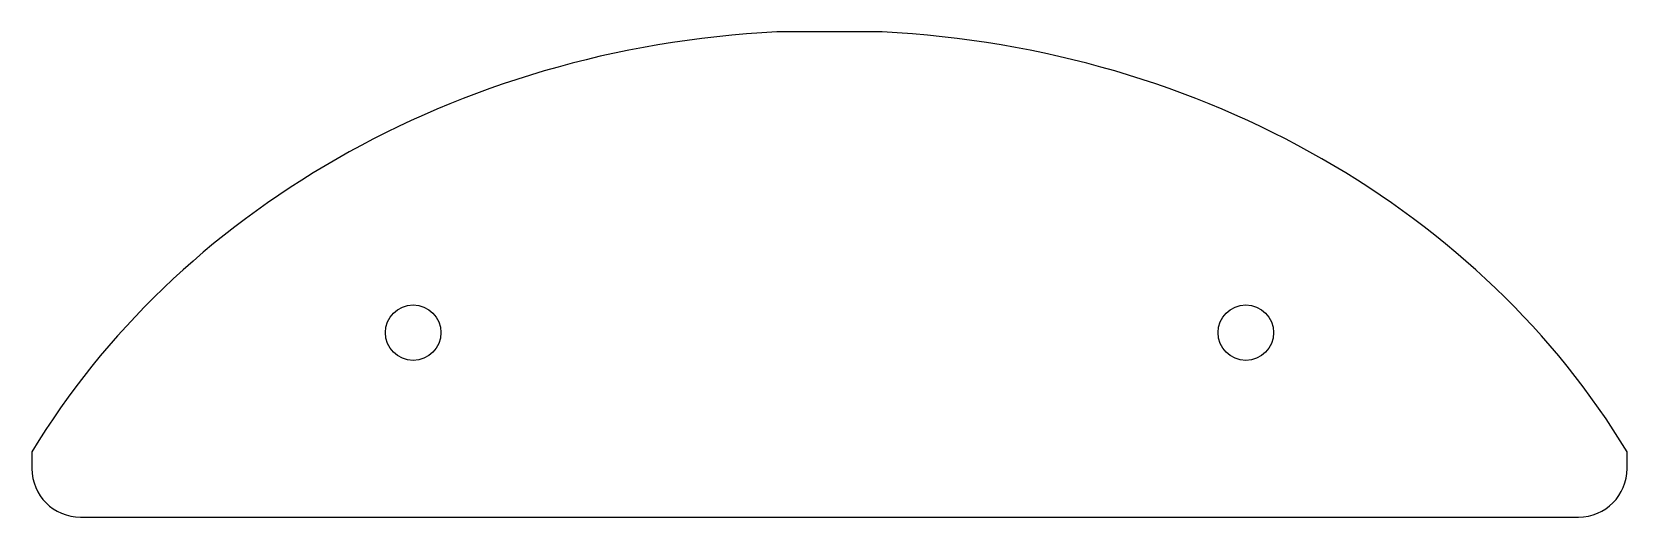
# Model space of a CAD drawing. Extents: x 199 to 314, y 116 to 151.
import ezdxf

# ---------------------------------------------------------------- set-up
doc = ezdxf.new("R2010")
doc.units = 0
doc.layers.add('Layer_1', color=7, linetype='CONTINUOUS')

msp = doc.modelspace()

# ---------------------------------------------------------------- linework, layer by layer
at = {"layer": 'Layer_1', "color": 7}
for p, q in [((260.473328, 151.172135), (252.879809, 151.172135)), ((228.662648, 129.479406), (228.662648, 129.479406)), ((288.690558, 129.479406), (288.690558, 129.479406)), ((199.178232, 120.894997), (199.178232, 119.677885)), ((314.174971, 119.677885), (314.174971, 120.886163)), ((202.67954, 116.176551), (310.673637, 116.176551))]:
    msp.add_line(p, q, dxfattribs=at)
for points in [[(252.879809, 151.172135), (229.567949, 149.993519), (209.54597, 138.040363), (199.178232, 120.894997)], [(314.174971, 120.886163), (303.80861, 138.035876), (283.788894, 149.993349), (260.473328, 151.172135)], [(224.662619, 129.479406), (224.662619, 130.583968), (225.558059, 131.479402), (226.662629, 131.479402)], [(226.662629, 131.479402), (227.767207, 131.479402), (228.662648, 130.583968), (228.662648, 129.479406)], [(284.690538, 129.479406), (284.690538, 130.583968), (285.585972, 131.479402), (286.690562, 131.479402)], [(286.690562, 131.479402), (287.795123, 131.479402), (288.690558, 130.583968), (288.690558, 129.479406)], [(226.662629, 127.47941), (225.558059, 127.47941), (224.662619, 128.374845), (224.662619, 129.479406)], [(228.662648, 129.479406), (228.662648, 128.374845), (227.767207, 127.47941), (226.662629, 127.47941)], [(286.690562, 127.47941), (285.585972, 127.47941), (284.690538, 128.374845), (284.690538, 129.479406)], [(288.690558, 129.479406), (288.690558, 128.374845), (287.795123, 127.47941), (286.690562, 127.47941)], [(199.178232, 119.677885), (199.178232, 117.745481), (200.74555, 116.176551), (202.67954, 116.176551)], [(310.682471, 116.176551), (312.612419, 116.181293), (314.174971, 117.748445), (314.174971, 119.677885)], [(310.673637, 116.176551), (310.6766, 116.176551), (310.679536, 116.176551), (310.682471, 116.176551)]]:
    msp.add_open_spline(points, degree=3, dxfattribs=at)

doc.saveas('drawing.dxf')
